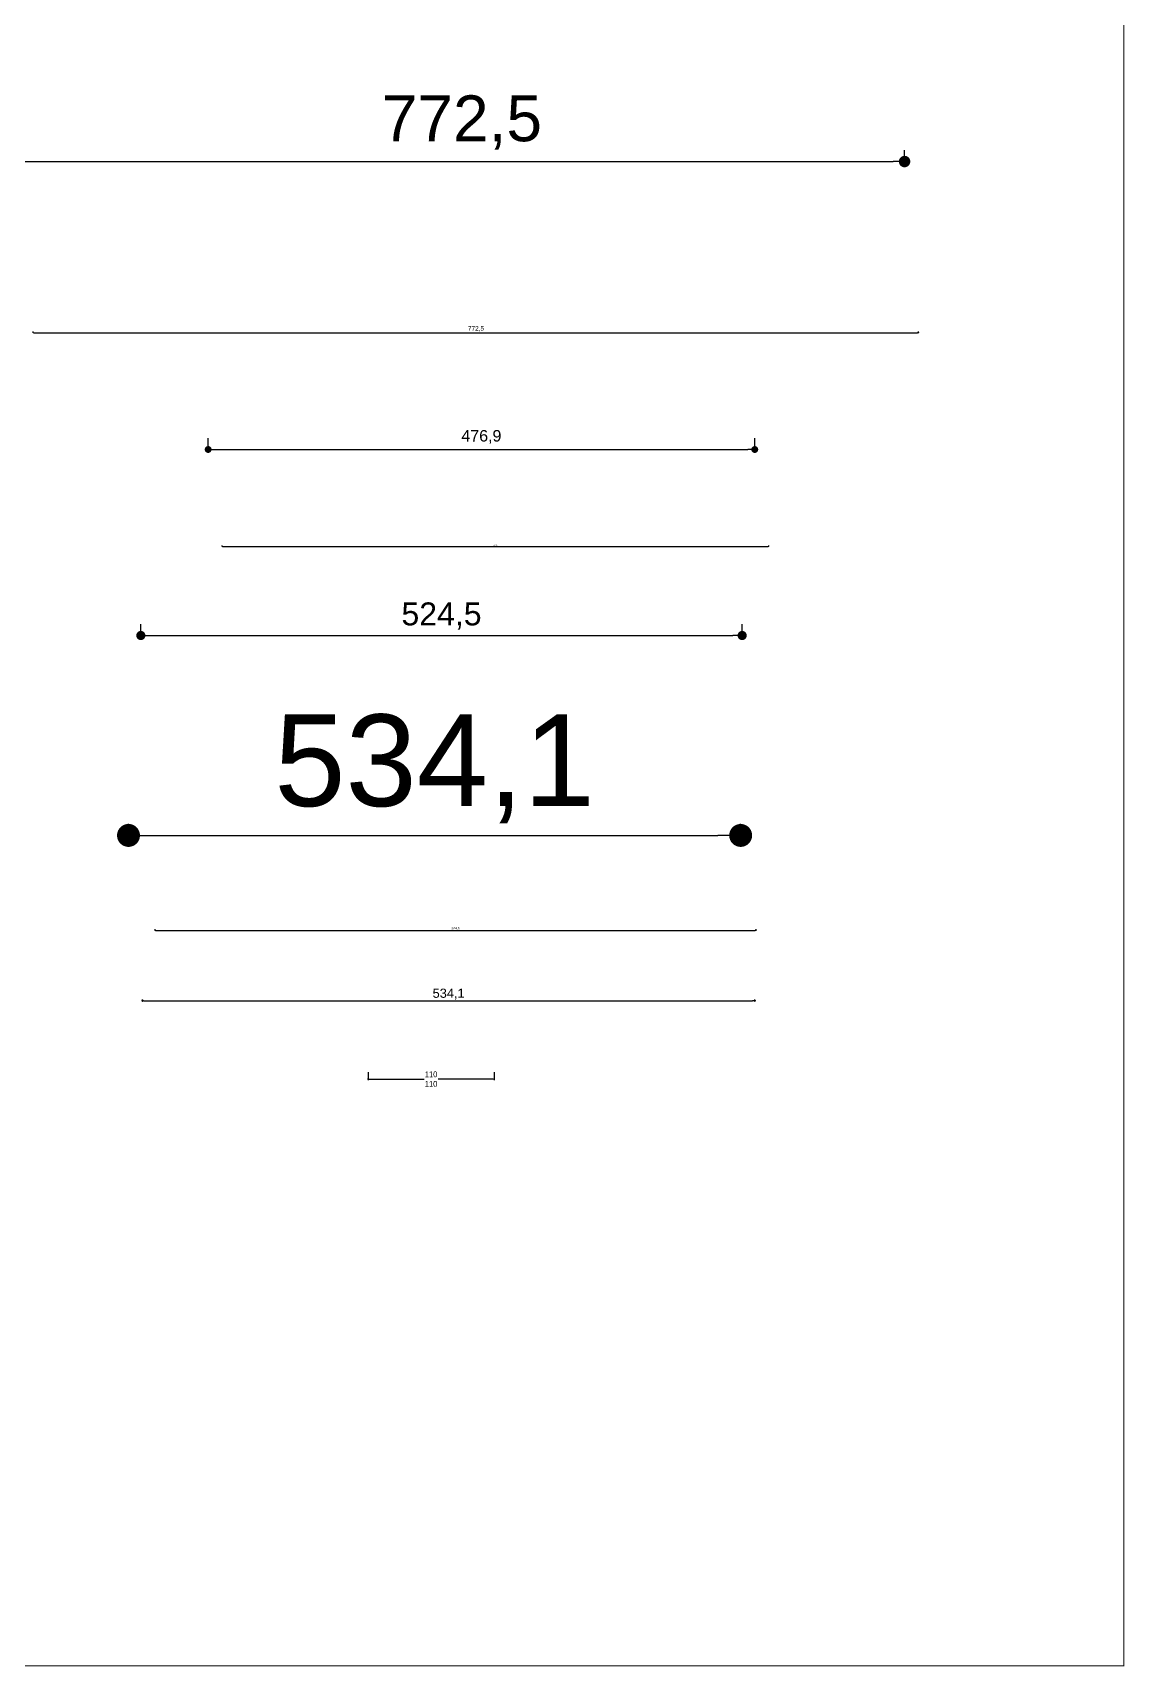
# Model space of a CAD drawing. Header units: millimetres. Extents: x 863 to 22635, y -482 to 12118.
# Drawn here: x 1339 to 2292, y 514 to 1940 of the extents above; entities that cross this region are included whole.
import ezdxf
from ezdxf.enums import TextEntityAlignment as Align

# ---------------------------------------------------------------- set-up
doc = ezdxf.new("R2010")
doc.units = ezdxf.units.MM
doc.header["$PDMODE"] = 35
doc.layers.add('DIM_0G', color=20, linetype='Continuous')
doc.styles.add('attdef', font='GOTHIC.TTF')
doc.styles.add('OZGU', font='ARIALN.TTF')
doc.styles.get("Standard").update_dxf_attribs({"font": 'arial.ttf'})
doc.dimstyles.new('0G_1_20_ORTA', dxfattribs={"dimtxt": 5, "dimasz": 1.5, "dimexe": 1, "dimexo": 4, "dimgap": 1, "dimtad": 0, "dimdec": 1, "dimzin": 9, "dimtxsty": 'OZGU', "dimblk": 'DOT', "dimcen": 2, "dimclrd": 256, "dimclre": 256, "dimclrt": 256, "dimadec": 1, "dimazin": 2, "dimtfac": 1, "dimtdec": 1, "dimtix": 1, "dimtmove": 2, "dimatfit": 3, "dimldrblk": 'ARCHTICK', "dimfxl": 6, "dimfxlon": 1, "dimtfill": 1, "dimarcsym": 0})
doc.dimstyles.new('A 1_05', dxfattribs={"dimtxt": 1, "dimasz": 0.6, "dimexe": 1, "dimexo": 3, "dimgap": 0.5, "dimtad": 1, "dimdec": 1, "dimzin": 9, "dimtxsty": 'Standard', "dimblk": 'dim_dot2', "dimcen": 2, "dimclrd": 256, "dimclre": 256, "dimclrt": 256, "dimadec": 1, "dimazin": 2, "dimtfac": 1, "dimtdec": 1, "dimtix": 1, "dimtmove": 2, "dimatfit": 3, "dimldrblk": 'ARCHTICK', "dimfxl": 2, "dimfxlon": 1, "dimarcsym": 0})
doc.dimstyles.new('A 1_05MM', dxfattribs={"dimscale": 10, "dimtxt": 1, "dimasz": 0.6, "dimexe": 1, "dimexo": 3, "dimgap": 0.5, "dimtad": 1, "dimdec": 1, "dimzin": 9, "dimtxsty": 'Standard', "dimblk": 'dim_dot2', "dimcen": 2, "dimclrd": 256, "dimclre": 256, "dimclrt": 256, "dimadec": 1, "dimazin": 2, "dimtfac": 1, "dimtdec": 1, "dimtix": 1, "dimtmove": 2, "dimatfit": 3, "dimldrblk": 'ARCHTICK', "dimfxl": 2, "dimfxlon": 1, "dimarcsym": 0})
doc.dimstyles.new('A 1_10', dxfattribs={"dimtxt": 2, "dimasz": 0.8, "dimexe": 1, "dimexo": 3, "dimgap": 0.5, "dimtad": 1, "dimdec": 1, "dimzin": 9, "dimtxsty": 'Standard', "dimblk": 'dim_dot', "dimcen": 2, "dimclrd": 256, "dimclre": 256, "dimclrt": 256, "dimadec": 1, "dimazin": 2, "dimtfac": 1, "dimtdec": 1, "dimtix": 1, "dimtmove": 2, "dimatfit": 3, "dimldrblk": 'ARCHTICK', "dimfxl": 3, "dimfxlon": 1, "dimarcsym": 0})
doc.dimstyles.new('A 1_10MM', dxfattribs={"dimscale": 10, "dimtxt": 2, "dimasz": 0.8, "dimexe": 1, "dimexo": 3, "dimgap": 0.5, "dimtad": 1, "dimdec": 1, "dimzin": 9, "dimtxsty": 'Standard', "dimblk": 'dim_dot', "dimcen": 2, "dimclrd": 256, "dimclre": 256, "dimclrt": 256, "dimadec": 1, "dimazin": 2, "dimtfac": 1, "dimtdec": 1, "dimtix": 1, "dimtmove": 2, "dimatfit": 3, "dimldrblk": 'ARCHTICK', "dimfxl": 3, "dimfxlon": 1, "dimarcsym": 0})
doc.dimstyles.new('A 1_20', dxfattribs={"dimtxt": 4, "dimasz": 1, "dimexe": 1, "dimexo": 3, "dimgap": 1, "dimtad": 1, "dimdec": 1, "dimzin": 9, "dimtxsty": 'Standard', "dimblk": 'dim_dot', "dimcen": 2, "dimclrd": 256, "dimclre": 256, "dimclrt": 256, "dimadec": 1, "dimazin": 2, "dimtfac": 1, "dimtdec": 1, "dimtix": 1, "dimtmove": 2, "dimatfit": 3, "dimldrblk": 'ARCHTICK', "dimfxl": 4, "dimfxlon": 1, "dimarcsym": 0})
doc.dimstyles.new('A 1_20MM', dxfattribs={"dimscale": 10, "dimtxt": 4, "dimasz": 1, "dimexe": 1, "dimexo": 3, "dimgap": 1, "dimtad": 1, "dimdec": 1, "dimzin": 9, "dimtxsty": 'Standard', "dimblk": 'dim_dot', "dimcen": 2, "dimclrd": 256, "dimclre": 256, "dimclrt": 256, "dimadec": 1, "dimazin": 2, "dimtfac": 1, "dimtdec": 1, "dimtix": 1, "dimtmove": 2, "dimatfit": 3, "dimldrblk": 'ARCHTICK', "dimfxl": 4, "dimfxlon": 1, "dimarcsym": 0})
doc.dimstyles.new('A 1_50', dxfattribs={"dimtxt": 8, "dimasz": 2, "dimexe": 1, "dimexo": 5, "dimgap": 1, "dimtad": 1, "dimdec": 1, "dimzin": 9, "dimtxsty": 'Standard', "dimblk": 'dim_dot', "dimcen": 2, "dimclrd": 256, "dimclre": 256, "dimclrt": 256, "dimadec": 1, "dimazin": 2, "dimtfac": 1, "dimtdec": 1, "dimtix": 1, "dimtmove": 2, "dimatfit": 3, "dimldrblk": 'ARCHTICK', "dimfxl": 6, "dimfxlon": 1, "dimarcsym": 0})
doc.dimstyles.new('A 1_50MM', dxfattribs={"dimscale": 10, "dimtxt": 8, "dimasz": 2, "dimexe": 1, "dimexo": 5, "dimgap": 1, "dimtad": 1, "dimdec": 1, "dimzin": 9, "dimtxsty": 'Standard', "dimblk": 'dim_dot', "dimcen": 2, "dimclrd": 256, "dimclre": 256, "dimclrt": 256, "dimadec": 1, "dimazin": 2, "dimtfac": 1, "dimtdec": 1, "dimtix": 1, "dimtmove": 2, "dimatfit": 3, "dimldrblk": 'ARCHTICK', "dimfxl": 6, "dimfxlon": 1, "dimarcsym": 0})

# ---------------------------------------------------------------- blocks, each defined once
blk = doc.blocks.new('dim_dot')
at = {"color": 0, "linetype": 'ByBlock'}
blk.add_line((-0.5, 0), (-1, 0), dxfattribs=at)
at = {"color": 0, "linetype": 'ByBlock', "const_width": 0.5}
blk.add_lwpolyline([(-0.25, 0, 1), (0.25, 0, 1)], format="xyb", close=True, dxfattribs=at)
blk = doc.blocks.new('*D65')
at = {"layer": 'Defpoints', "color": 0, "transparency": 16777216}
for p in [(476.3, 723.9), (1248.8, 723.9), (1248.8, 723.9)]:
    blk.add_point(p, dxfattribs=at)
at = {"layer": 'DIM_0G', "lineweight": -2, "transparency": 16777216}
for p, q in [((476.3, 723.9), (476.3, 724.9)), ((477.3, 723.9), (1247.8, 723.9)), ((1248.8, 723.9), (1248.8, 724.9))]:
    blk.add_line(p, q, dxfattribs=at)
at = {"layer": 'DIM_0G', "lineweight": -2, "transparency": 16777216, "rotation": 180}
blk.add_blockref('dim_dot', (476.3, 723.9), dxfattribs=at)
at = {"layer": 'DIM_0G', "lineweight": -2, "transparency": 16777216}
blk.add_blockref('dim_dot', (1248.8, 723.9), dxfattribs=at)
at = {"layer": 'DIM_0G', "transparency": 16777216, "insert": (862.6, 727.3), "char_height": 4, "attachment_point": 5}
blk.add_mtext('772,5', dxfattribs=at)
blk = doc.blocks.new('_ArchTick')
at = {"color": 0, "linetype": 'ByBlock', "const_width": 0.15}
blk.add_lwpolyline([(-0.5, -0.5), (0.5, 0.5)], dxfattribs=at)
blk = doc.blocks.new('*D66')
at = {"layer": 'Defpoints', "color": 0, "transparency": 16777216}
for p in [(571.7, 141.1), (1105.8, 141.1), (1105.8, 141.1)]:
    blk.add_point(p, dxfattribs=at)
at = {"layer": 'DIM_0G', "lineweight": -2, "transparency": 16777216}
for p, q in [((571.7, 141.1), (571.7, 142.1)), ((573.7, 141.1), (1103.8, 141.1)), ((1105.8, 141.1), (1105.8, 142.1))]:
    blk.add_line(p, q, dxfattribs=at)
at = {"layer": 'DIM_0G', "lineweight": -2, "transparency": 16777216, "xscale": 2, "yscale": 2, "zscale": 2, "rotation": 180}
blk.add_blockref('dim_dot', (571.7, 141.1), dxfattribs=at)
at = {"layer": 'DIM_0G', "lineweight": -2, "transparency": 16777216, "xscale": 2, "yscale": 2, "zscale": 2}
blk.add_blockref('dim_dot', (1105.8, 141.1), dxfattribs=at)
at = {"layer": 'DIM_0G', "transparency": 16777216, "insert": (838.7, 146.9), "char_height": 8, "attachment_point": 5}
blk.add_mtext('534,1', dxfattribs=at)
blk = doc.blocks.new('*D67')
at = {"layer": 'Defpoints', "color": 0, "transparency": 16777216}
for p in [(582.6, 202.4), (1107.1, 202.4), (1107.1, 202.4)]:
    blk.add_point(p, dxfattribs=at)
at = {"layer": 'DIM_0G', "lineweight": -2, "transparency": 16777216}
for p, q in [((582.6, 202.4), (582.6, 203.4)), ((583.4, 202.4), (1106.3, 202.4)), ((1107.1, 202.4), (1107.1, 203.4))]:
    blk.add_line(p, q, dxfattribs=at)
at = {"layer": 'DIM_0G', "lineweight": -2, "transparency": 16777216, "xscale": 0.8, "yscale": 0.8, "zscale": 0.8, "rotation": 180}
blk.add_blockref('dim_dot', (582.6, 202.4), dxfattribs=at)
at = {"layer": 'DIM_0G', "lineweight": -2, "transparency": 16777216, "xscale": 0.8, "yscale": 0.8, "zscale": 0.8}
blk.add_blockref('dim_dot', (1107.1, 202.4), dxfattribs=at)
at = {"layer": 'DIM_0G', "transparency": 16777216, "insert": (844.8, 204.1), "char_height": 2, "attachment_point": 5}
blk.add_mtext('524,5', dxfattribs=at)
blk = doc.blocks.new('dim_dot2')
at = {"color": 0, "linetype": 'ByBlock'}
blk.add_line((-0.5, 0), (-1, 0), dxfattribs=at)
at = {"color": 0, "linetype": 'ByBlock', "const_width": 0.5}
blk.add_lwpolyline([(-0.25, 0, 1), (0.25, 0, 1)], format="xyb", close=True, dxfattribs=at)
blk = doc.blocks.new('*D68')
at = {"layer": 'Defpoints', "color": 0, "transparency": 16777216}
for p in [(641.2, 537.3), (1118.1, 537.3), (1118.1, 537.3)]:
    blk.add_point(p, dxfattribs=at)
at = {"layer": 'DIM_0G', "lineweight": -2, "transparency": 16777216}
for p, q in [((641.2, 537.3), (641.2, 538.3)), ((641.8, 537.3), (1117.5, 537.3)), ((1118.1, 537.3), (1118.1, 538.3))]:
    blk.add_line(p, q, dxfattribs=at)
at = {"layer": 'DIM_0G', "lineweight": -2, "transparency": 16777216, "xscale": 0.6, "yscale": 0.6, "zscale": 0.6, "rotation": 180}
blk.add_blockref('dim_dot2', (641.2, 537.3), dxfattribs=at)
at = {"layer": 'DIM_0G', "lineweight": -2, "transparency": 16777216, "xscale": 0.6, "yscale": 0.6, "zscale": 0.6}
blk.add_blockref('dim_dot2', (1118.1, 537.3), dxfattribs=at)
at = {"layer": 'DIM_0G', "transparency": 16777216, "insert": (879.7, 538.4), "char_height": 1, "attachment_point": 5}
blk.add_mtext('476,9', dxfattribs=at)
blk = doc.blocks.new('*D69')
at = {"layer": 'Defpoints', "color": 0, "transparency": 16777216}
for p in [(464, 873.2), (1236.5, 873.2), (1236.5, 873.2)]:
    blk.add_point(p, dxfattribs=at)
at = {"layer": 'DIM_0G', "lineweight": -2, "transparency": 16777216}
for p, q in [((464, 873.2), (464, 883.2)), ((474, 873.2), (1226.5, 873.2)), ((1236.5, 873.2), (1236.5, 883.2))]:
    blk.add_line(p, q, dxfattribs=at)
at = {"layer": 'DIM_0G', "lineweight": -2, "transparency": 16777216, "xscale": 10, "yscale": 10, "zscale": 10, "rotation": 180}
blk.add_blockref('dim_dot', (464, 873.2), dxfattribs=at)
at = {"layer": 'DIM_0G', "lineweight": -2, "transparency": 16777216, "xscale": 10, "yscale": 10, "zscale": 10}
blk.add_blockref('dim_dot', (1236.5, 873.2), dxfattribs=at)
at = {"layer": 'DIM_0G', "transparency": 16777216, "insert": (850.3, 907.2), "char_height": 40, "attachment_point": 5}
blk.add_mtext('772,5', dxfattribs=at)
blk = doc.blocks.new('*D70')
at = {"layer": 'Defpoints', "color": 0, "transparency": 16777216}
for p in [(559.4, 285.3), (1093.5, 285.3), (1093.5, 285.3)]:
    blk.add_point(p, dxfattribs=at)
at = {"layer": 'DIM_0G', "lineweight": -2, "transparency": 16777216}
for p, q in [((559.4, 285.3), (559.4, 295.3)), ((579.4, 285.3), (1073.5, 285.3)), ((1093.5, 285.3), (1093.5, 295.3))]:
    blk.add_line(p, q, dxfattribs=at)
at = {"layer": 'DIM_0G', "lineweight": -2, "transparency": 16777216, "xscale": 20, "yscale": 20, "zscale": 20, "rotation": 180}
blk.add_blockref('dim_dot', (559.4, 285.3), dxfattribs=at)
at = {"layer": 'DIM_0G', "lineweight": -2, "transparency": 16777216, "xscale": 20, "yscale": 20, "zscale": 20}
blk.add_blockref('dim_dot', (1093.5, 285.3), dxfattribs=at)
at = {"layer": 'DIM_0G', "transparency": 16777216, "insert": (826.4, 343.4), "char_height": 80, "attachment_point": 5}
blk.add_mtext('534,1', dxfattribs=at)
blk = doc.blocks.new('*D71')
at = {"layer": 'Defpoints', "color": 0, "transparency": 16777216}
for p in [(570.2, 459.7), (1094.8, 459.7), (1094.8, 459.7)]:
    blk.add_point(p, dxfattribs=at)
at = {"layer": 'DIM_0G', "lineweight": -2, "transparency": 16777216}
for p, q in [((570.2, 459.7), (570.2, 469.7)), ((578.2, 459.7), (1086.8, 459.7)), ((1094.8, 459.7), (1094.8, 469.7))]:
    blk.add_line(p, q, dxfattribs=at)
at = {"layer": 'DIM_0G', "lineweight": -2, "transparency": 16777216, "xscale": 8, "yscale": 8, "zscale": 8, "rotation": 180}
blk.add_blockref('dim_dot', (570.2, 459.7), dxfattribs=at)
at = {"layer": 'DIM_0G', "lineweight": -2, "transparency": 16777216, "xscale": 8, "yscale": 8, "zscale": 8}
blk.add_blockref('dim_dot', (1094.8, 459.7), dxfattribs=at)
at = {"layer": 'DIM_0G', "transparency": 16777216, "insert": (832.5, 476.7), "char_height": 20, "attachment_point": 5}
blk.add_mtext('524,5', dxfattribs=at)
blk = doc.blocks.new('*D72')
at = {"layer": 'Defpoints', "color": 0, "transparency": 16777216}
for p in [(628.9, 622), (1105.8, 622), (1105.8, 622)]:
    blk.add_point(p, dxfattribs=at)
at = {"layer": 'DIM_0G', "lineweight": -2, "transparency": 16777216}
for p, q in [((628.9, 622), (628.9, 632)), ((1105.8, 622), (1105.8, 632)), ((634.9, 622), (1099.8, 622))]:
    blk.add_line(p, q, dxfattribs=at)
at = {"layer": 'DIM_0G', "lineweight": -2, "transparency": 16777216, "xscale": 6, "yscale": 6, "zscale": 6, "rotation": 180}
blk.add_blockref('dim_dot2', (628.9, 622), dxfattribs=at)
at = {"layer": 'DIM_0G', "lineweight": -2, "transparency": 16777216, "xscale": 6, "yscale": 6, "zscale": 6}
blk.add_blockref('dim_dot2', (1105.8, 622), dxfattribs=at)
at = {"layer": 'DIM_0G', "transparency": 16777216, "insert": (867.3, 633), "char_height": 10, "attachment_point": 5}
blk.add_mtext('476,9', dxfattribs=at)
blk = doc.blocks.new('_Dot')
at = {"color": 0, "linetype": 'ByBlock', "lineweight": -2}
blk.add_line((-0.5, 0), (-1, 0), dxfattribs=at)
at = {"color": 0, "linetype": 'ByBlock', "const_width": 0.5}
blk.add_lwpolyline([(-0.25, 0, 1), (0.25, 0, 1)], format="xyb", close=True, dxfattribs=at)
blk = doc.blocks.new('*D75')
at = {"layer": 'Defpoints', "color": 0, "transparency": 16777216}
for p in [(768.4, 102.3), (878.4, 90), (768.4, 72.7)]:
    blk.add_point(p, dxfattribs=at)
at = {"layer": 'DIM_0G', "lineweight": -2, "transparency": 16777216}
for p, q in [((768.4, 78.7), (768.4, 71.7)), ((769.9, 72.7), (818.1, 72.7)), ((876.9, 72.7), (828.7, 72.7)), ((878.4, 78.7), (878.4, 71.7))]:
    blk.add_line(p, q, dxfattribs=at)
at = {"layer": 'DIM_0G', "lineweight": -2, "transparency": 16777216, "xscale": 1.5, "yscale": 1.5, "zscale": 1.5, "rotation": 180}
blk.add_blockref('_Dot', (768.4, 72.7), dxfattribs=at)
at = {"layer": 'DIM_0G', "lineweight": -2, "transparency": 16777216, "xscale": 1.5, "yscale": 1.5, "zscale": 1.5}
blk.add_blockref('_Dot', (878.4, 72.7), dxfattribs=at)
at = {"layer": 'DIM_0G', "transparency": 16777216, "insert": (823.4, 72.7), "char_height": 5, "attachment_point": 5, "style": 'OZGU', "bg_fill": 3, "box_fill_scale": 1.1, "bg_fill_color": 256, "bg_fill_true_color": 13158600, "bg_fill_transparency": 0}
blk.add_mtext('110\\P110', dxfattribs=at)
blk = doc.blocks.new('221014_0G_LAYER-SYMBOL')
at = {"color": 0, "style": 'attdef', "flags": 4}
for tag, p in [('W1', (781.66, 1512.9)), ('F1', (781.66, 1435.4)), ('C1', (781.66, 1368.08)), ('M1', (781.66, 1309.9))]:
    blk.add_attdef(tag, text='', height=1.1, dxfattribs=at).set_placement(p, align=Align.MIDDLE_CENTER)
at = {"layer": 'DIM_0G'}
for base, p1, p2, dimstyle, picture, middle in [((1236.51, 873.19), (464, 873.19), (1236.51, 873.19), 'A 1_20MM', '*D69', (850.26, 907.23)), ((1248.85, 723.86), (476.33, 723.86), (1248.85, 723.86), 'A 1_20', '*D65', (862.59, 727.27)), ((1105.77, 622.03), (628.91, 622.03), (1105.77, 622.03), 'A 1_05MM', '*D72', (867.34, 633.04)), ((1118.1, 537.31), (641.24, 537.31), (1118.1, 537.31), 'A 1_05', '*D68', (879.67, 538.41)), ((1094.7822, 459.6767), (570.2347, 459.6767), (1094.7822, 459.6767), 'A 1_10MM', '*D71', (832.5085, 476.6958)), ((1093.46, 285.29), (559.37, 285.29), (1093.46, 285.29), 'A 1_50MM', '*D70', (826.41, 343.37)), ((1107.1163, 202.3824), (582.5689, 202.3824), (1107.1163, 202.3824), 'A 1_10', '*D67', (844.8426, 204.0843)), ((1105.79, 141.05), (571.71, 141.05), (1105.79, 141.05), 'A 1_50', '*D66', (838.75, 146.86))]:
    dim = blk.add_linear_dim(base=base, p1=p1, p2=p2, dimstyle=dimstyle, dxfattribs=at)
    dim.commit()
    dim.dimension.update_dxf_attribs({"geometry": picture, "text_midpoint": middle})
dim = blk.add_linear_dim(base=(768.4294, 72.7283), p1=(878.3801, 90.0372), p2=(768.4294, 102.267), text='<>\\P110', dimstyle='0G_1_20_ORTA', dxfattribs=at)
dim.commit()
dim.dimension.update_dxf_attribs({"geometry": '*D75', "text_midpoint": (823.4048, 72.7283)})
at = {"layer": 'DIM_0G', "const_width": 1}
blk.add_lwpolyline([(0, -439.09), (1427.74, -439.09), (1427.74, 2531.85), (0, 2531.85)], close=True, dxfattribs=at)

msp = doc.modelspace()

# ---------------------------------------------------------------- block references
at = {"layer": 'DIM_0G'}
msp.add_blockref('221014_0G_LAYER-SYMBOL', (863.5, 953.89), dxfattribs=at)

doc.saveas('drawing.dxf')
